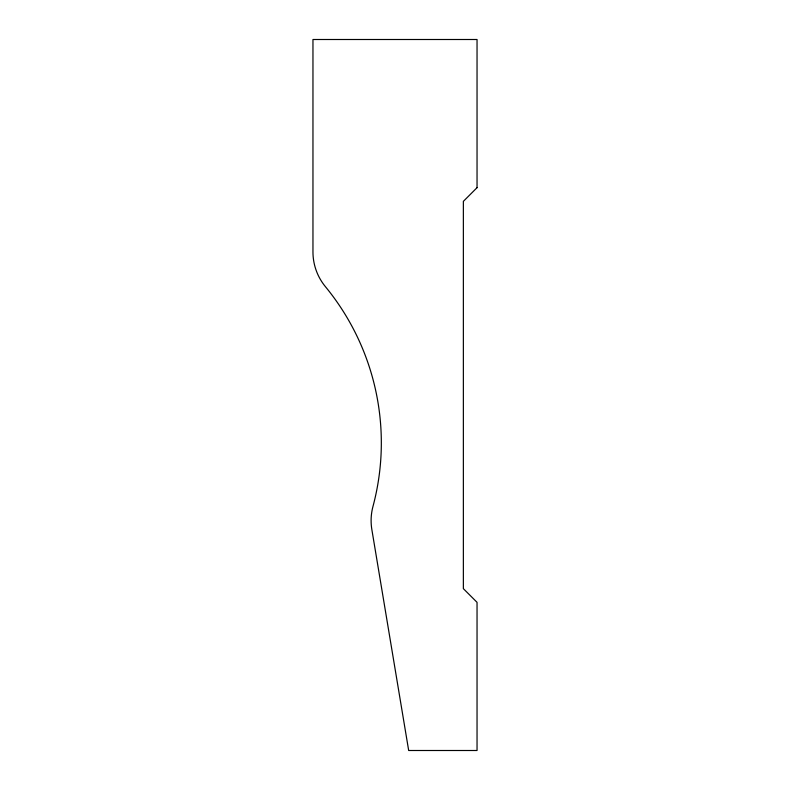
<?xml version="1.0" encoding="UTF-8"?>
<svg xmlns="http://www.w3.org/2000/svg" width="790" height="790" viewBox="0 0 790 790"><rect width="100%" height="100%" fill="white"/><g stroke="black" fill="none" stroke-linecap="round" stroke-linejoin="round"><path stroke-width="1.19" d="M477.041 187.665L463.365 201.341L463.365 588.659L477.041 602.336L477.041 750.5L408.677 750.5L371.853 529.586A54.688 54.688 0 0 1 372.969 506.459A246.115 246.115 0 0 0 325.391 286.642A54.688 54.688 0 0 1 312.959 251.921L312.959 39.5L477.041 39.5L477.041 187.665"/></g></svg>
